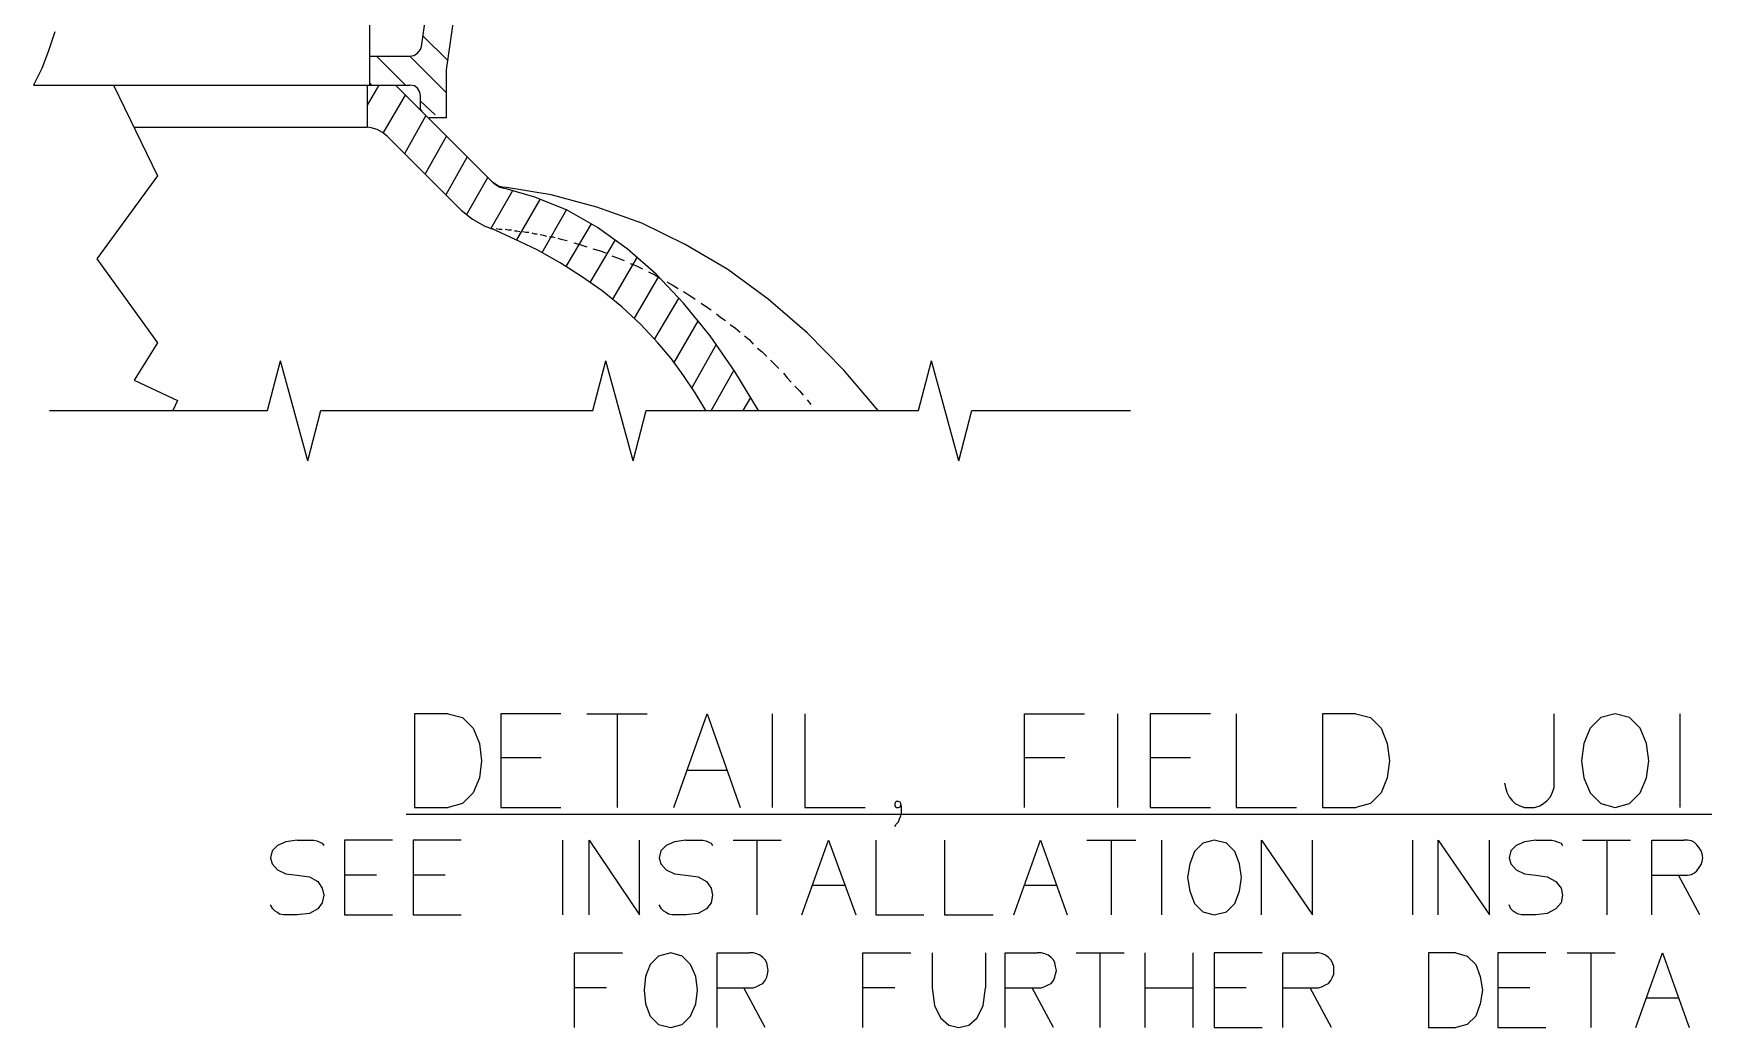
# Model space of a CAD drawing. Header units: inches. Extents: x -1698 to -1559, y -917 to -744.
# Drawn here: x -1606.85 to -1577.19, y -825.05 to -807.38 of the extents above; entities that cross this region are included whole.
import ezdxf

# ---------------------------------------------------------------- set-up
doc = ezdxf.new("R2010")
doc.units = ezdxf.units.IN
doc.layers.add('DH152', color=7, linetype='CONTINUOUS')

msp = doc.modelspace()

# ---------------------------------------------------------------- linework, layer by layer
at = {"layer": 'DH152', "color": 7}
for points in [[(-1600.88265, -802.08767), (-1600.88265, -808.30229)], [(-1599.96196, -807.61178), (-1599.25791, -802.69695)], [(-1599.51516, -808.88449), (-1599.51516, -808.0315), (-1598.75695, -802.76465)], [(-1606.47445, -807.35453), (-1606.58277, -807.69301), (-1606.70462, -808.00442), (-1606.85356, -808.30229), (-1606.85356, -808.30229)], [(-1599.93488, -807.42222), (-1599.48808, -807.86903)], [(-1600.17859, -807.78779), (-1600.17859, -807.78779), (-1600.09736, -807.77425), (-1600.02966, -807.73363), (-1599.9755, -807.66593), (-1599.96196, -807.61178)], [(-1600.88265, -807.78779), (-1600.17859, -807.78779)], [(-1600.76079, -807.78779), (-1600.24629, -808.30229)], [(-1599.51516, -808.43768), (-1600.16506, -807.78779)], [(-1606.85356, -808.30229), (-1600.16506, -808.30229)], [(-1605.43191, -808.30229), (-1604.64662, -809.91349), (-1605.72978, -811.38929), (-1604.64662, -812.87863), (-1605.06634, -813.54207), (-1604.29459, -813.90763)], [(-1600.92327, -808.30229), (-1600.92327, -809.04696)], [(-1600.72017, -808.30229), (-1600.92327, -808.65432)], [(-1600.84203, -808.30229), (-1600.88265, -808.26167)], [(-1600.42231, -808.30229), (-1598.70279, -810.0218)], [(-1599.9755, -808.73555), (-1599.9755, -808.49184), (-1599.9755, -808.49184), (-1599.98904, -808.42415), (-1600.02966, -808.35645), (-1600.08382, -808.31583), (-1600.16506, -808.30229)], [(-1600.63894, -809.15528), (-1600.24629, -808.4783)], [(-1599.71825, -808.83033), (-1599.9755, -808.58662)], [(-1599.88073, -808.84387), (-1600.25983, -809.52084)], [(-1599.9755, -808.73555), (-1599.9755, -808.73555), (-1599.94842, -808.76263)], [(-1599.51516, -808.88449), (-1599.82657, -808.88449)], [(-1605.06634, -809.04696), (-1600.92327, -809.04696)], [(-1600.57124, -809.20943), (-1600.65248, -809.14174), (-1600.74725, -809.08758), (-1600.85557, -809.0605), (-1600.92327, -809.04696)], [(-1599.25791, -810.52276), (-1600.57124, -809.20943)], [(-1599.89427, -809.88641), (-1599.51516, -809.20943)], [(-1599.1496, -809.575), (-1599.5287, -810.25197)], [(-1599.16313, -810.604), (-1598.78403, -809.94057)], [(-1598.71633, -810.00826), (-1598.71633, -810.00826), (-1598.59448, -810.0895), (-1598.4997, -810.11658)], [(-1598.68925, -810.03534), (-1598.68925, -810.03534), (-1598.5674, -810.11658), (-1598.4997, -810.13012)], [(-1593.97752, -814.08365), (-1594.39724, -813.39313), (-1594.8305, -812.75678), (-1595.30438, -812.17458), (-1595.79181, -811.66008), (-1596.30631, -811.21328), (-1596.83435, -810.83417), (-1597.37592, -810.52276), (-1597.94458, -810.29259), (-1598.4997, -810.13012)], [(-1591.85182, -814.08365), (-1592.4611, -813.36605), (-1593.11099, -812.70262), (-1593.8015, -812.10688), (-1594.5191, -811.57884), (-1595.27731, -811.13204), (-1596.04906, -810.75293), (-1596.84788, -810.46861), (-1597.66025, -810.25197), (-1598.48616, -810.11658)], [(-1598.33723, -810.17074), (-1598.72987, -810.84771)], [(-1598.26953, -811.0508), (-1597.84981, -810.33321)], [(-1599.25791, -810.52276), (-1599.05482, -810.68524), (-1598.83819, -810.80709), (-1598.71633, -810.84771)], [(-1597.38946, -810.52276), (-1597.82273, -811.28097)], [(-1598.72987, -810.84771), (-1598.68925, -810.84771)], [(-1594.91174, -814.08365), (-1595.10129, -813.77224), (-1595.30438, -813.46083), (-1595.52102, -813.16296), (-1595.76473, -812.87863), (-1596.0626, -812.55368), (-1596.40108, -812.24228), (-1596.75311, -811.95795), (-1597.11867, -811.7007), (-1597.49778, -811.45699), (-1597.90396, -811.22682), (-1598.31015, -811.03726), (-1598.71633, -810.84771), (-1598.71633, -810.84771)], [(-1598.6351, -810.84771), (-1598.58094, -810.86125), (-1598.58094, -810.86125), (-1598.52678, -810.86125)], [(-1598.47262, -810.86125), (-1598.41846, -810.87479), (-1598.41846, -810.87479), (-1598.36431, -810.87479)], [(-1598.31015, -810.88833), (-1598.26953, -810.88833), (-1598.26953, -810.88833), (-1598.21537, -810.90187)], [(-1598.16121, -810.90187), (-1598.10706, -810.91541), (-1598.10706, -810.91541), (-1598.0529, -810.91541)], [(-1597.99874, -810.92895), (-1597.94458, -810.94249), (-1597.90396, -810.94249)], [(-1597.84981, -810.95603), (-1597.79565, -810.96957), (-1597.79565, -810.96957), (-1597.74149, -810.98311)], [(-1597.68733, -810.99665), (-1597.63317, -810.99665), (-1597.59256, -811.01018)], [(-1597.5384, -811.02372), (-1597.48424, -811.03726), (-1597.37592, -811.06434)], [(-1597.38946, -811.52468), (-1596.94266, -810.76647)], [(-1597.25407, -811.10496), (-1597.14575, -811.13204), (-1597.14575, -811.13204), (-1597.0239, -811.17266)], [(-1596.52294, -811.0508), (-1596.96974, -811.80901)], [(-1596.91558, -811.21328), (-1596.80727, -811.24036), (-1596.80727, -811.24036), (-1596.68541, -811.28097)], [(-1596.5771, -811.33513), (-1596.46878, -811.37575), (-1596.46878, -811.37575), (-1596.36046, -811.41637)], [(-1596.56356, -812.10688), (-1596.13029, -811.36221)], [(-1596.25215, -811.47053), (-1596.14383, -811.51115), (-1596.14383, -811.51115), (-1596.03552, -811.5653)], [(-1595.9272, -811.61946), (-1595.81888, -811.67362), (-1595.81888, -811.67362), (-1595.71057, -811.74132)], [(-1595.75119, -811.7007), (-1596.18445, -812.44537)], [(-1595.60225, -811.79547), (-1595.50748, -811.84963), (-1595.50748, -811.84963), (-1595.39916, -811.91733)], [(-1595.81888, -812.81093), (-1595.38562, -812.0798)], [(-1595.30438, -811.97149), (-1595.19607, -812.03918), (-1595.10129, -812.10688)], [(-1594.99298, -812.17458), (-1594.8982, -812.24228), (-1594.8982, -812.24228), (-1594.81696, -812.29643)], [(-1595.04713, -812.48599), (-1595.4804, -813.23066)], [(-1594.72219, -812.36413), (-1594.64095, -812.43183), (-1594.64095, -812.43183), (-1594.55971, -812.48599)], [(-1594.47848, -812.55368), (-1594.3837, -812.62138), (-1594.30246, -812.68908)], [(-1594.22123, -812.75678), (-1594.13999, -812.82447), (-1594.13999, -812.82447), (-1594.07229, -812.90571)], [(-1595.15545, -813.67746), (-1594.72219, -812.90571)], [(-1593.99106, -812.97341), (-1593.90982, -813.04111), (-1593.90982, -813.04111), (-1593.82858, -813.12234)], [(-1602.69694, -814.08365), (-1602.46677, -813.20358)], [(-1601.97934, -814.97725), (-1602.46677, -813.20358)], [(-1596.91558, -814.08365), (-1596.68541, -813.20358)], [(-1596.19799, -814.97725), (-1596.68541, -813.20358)], [(-1595.96782, -814.08365), (-1591.13423, -814.08365), (-1590.90406, -813.20358)], [(-1594.41078, -813.36605), (-1594.81696, -814.08365)], [(-1593.76088, -813.19004), (-1593.67965, -813.27128), (-1593.67965, -813.27128), (-1593.61195, -813.33897)], [(-1590.41664, -814.97725), (-1590.90406, -813.20358)], [(-1593.53071, -813.42021), (-1593.46302, -813.50145), (-1593.46302, -813.50145), (-1593.39532, -813.58268)], [(-1593.32762, -813.65038), (-1593.24639, -813.73162), (-1593.24639, -813.73162), (-1593.17869, -813.81286)], [(-1604.29459, -813.90763), (-1604.37583, -814.08365)], [(-1594.24831, -814.08365), (-1594.11291, -813.85347)], [(-1593.11099, -813.89409), (-1593.04329, -813.97533), (-1593.04329, -813.97533)], [(-1606.56923, -814.08365), (-1602.69694, -814.08365)], [(-1601.97934, -814.97725), (-1601.74917, -814.08365)], [(-1601.74917, -814.08365), (-1596.91558, -814.08365)], [(-1596.19799, -814.97725), (-1595.96782, -814.08365)], [(-1590.41664, -814.97725), (-1590.18646, -814.08365)], [(-1590.18646, -814.08365), (-1587.37025, -814.08365)], [(-1599.48808, -819.47236), (-1600.08382, -819.47236), (-1600.08382, -821.13771), (-1599.48808, -821.13771)], [(-1599.48808, -819.47236), (-1599.23083, -819.54005), (-1599.04128, -819.72961), (-1598.93296, -820.00039), (-1598.89235, -820.3118), (-1598.93296, -820.60967), (-1599.04128, -820.88046), (-1599.23083, -821.07001), (-1599.48808, -821.13771), (-1599.48808, -821.13771)], [(-1597.48424, -819.47236), (-1598.55386, -819.47236), (-1598.55386, -821.13771), (-1597.48424, -821.13771)], [(-1597.0239, -819.47236), (-1595.95428, -819.47236)], [(-1596.48232, -819.47236), (-1596.48232, -821.13771)], [(-1595.4804, -821.13771), (-1594.88466, -819.47236), (-1594.30246, -821.13771)], [(-1593.73381, -819.47236), (-1593.73381, -821.13771)], [(-1593.15161, -819.47236), (-1593.15161, -821.13771), (-1592.08199, -821.13771)], [(-1589.25224, -821.13771), (-1589.25224, -819.47236), (-1588.18262, -819.47236)], [(-1587.60043, -819.47236), (-1587.60043, -821.13771)], [(-1585.94861, -819.47236), (-1587.01823, -819.47236), (-1587.01823, -821.13771), (-1585.94861, -821.13771)], [(-1585.48827, -819.47236), (-1585.48827, -821.13771), (-1584.41865, -821.13771)], [(-1583.36257, -819.47236), (-1583.95831, -819.47236), (-1583.95831, -821.13771), (-1583.36257, -821.13771)], [(-1583.36257, -819.47236), (-1583.10532, -819.54005), (-1582.91577, -819.72961), (-1582.80745, -820.00039), (-1582.76683, -820.3118), (-1582.80745, -820.60967), (-1582.91577, -820.88046), (-1583.10532, -821.07001), (-1583.36257, -821.13771), (-1583.36257, -821.13771)], [(-1579.84231, -820.70445), (-1579.84231, -819.47236)], [(-1577.60829, -819.47236), (-1577.60829, -821.13771)], [(-1597.83627, -820.25764), (-1598.55386, -820.25764)], [(-1595.25023, -820.47428), (-1594.53263, -820.47428)], [(-1588.53465, -820.25764), (-1589.25224, -820.25764)], [(-1586.30064, -820.25764), (-1587.01823, -820.25764)], [(-1580.72237, -820.70445), (-1580.70883, -820.78568), (-1580.68175, -820.86692), (-1580.64114, -820.94816), (-1580.58698, -821.01585), (-1580.53282, -821.07001), (-1580.45158, -821.11063), (-1580.37035, -821.13771), (-1580.27557, -821.13771), (-1580.27557, -821.13771)], [(-1580.27557, -821.13771), (-1580.19433, -821.13771), (-1580.09956, -821.11063), (-1580.03186, -821.07001), (-1579.96416, -821.01585), (-1579.91, -820.94816), (-1579.86939, -820.86692), (-1579.84231, -820.78568), (-1579.84231, -820.70445), (-1579.84231, -820.70445)], [(-1591.55395, -821.4762), (-1591.52687, -821.43558), (-1591.48625, -821.39496), (-1591.47271, -821.3408), (-1591.44564, -821.28664), (-1591.4321, -821.23249), (-1591.4321, -821.17833), (-1591.4321, -821.12417), (-1591.44564, -821.07001), (-1591.44564, -821.07001)], [(-1600.23275, -821.25957), (-1574.50775, -821.25957)], [(-1602.1689, -821.71991), (-1602.37199, -821.74699), (-1602.52092, -821.81468), (-1602.6157, -821.90946), (-1602.64278, -822.03132), (-1602.6157, -822.13963), (-1602.52092, -822.24795), (-1602.37199, -822.31564), (-1602.1689, -822.34272), (-1602.1689, -822.34272)], [(-1602.1689, -821.71991), (-1602.0335, -821.71991), (-1601.93873, -821.71991), (-1601.87103, -821.71991), (-1601.81687, -821.73345), (-1601.77625, -821.74699), (-1601.74917, -821.76053), (-1601.72209, -821.77407), (-1601.69502, -821.81468), (-1601.69502, -821.81468)], [(-1600.47646, -821.71991), (-1601.32945, -821.71991), (-1601.32945, -823.04678), (-1600.47646, -823.04678)], [(-1599.25791, -821.71991), (-1600.1109, -821.71991), (-1600.1109, -823.04678), (-1599.25791, -823.04678)], [(-1597.45716, -821.71991), (-1597.45716, -823.04678)], [(-1596.98328, -823.04678), (-1596.98328, -821.71991), (-1596.08967, -823.04678), (-1596.08967, -821.71991)], [(-1595.26377, -821.71991), (-1595.46686, -821.74699), (-1595.61579, -821.81468), (-1595.71057, -821.90946), (-1595.73765, -822.03132), (-1595.71057, -822.13963), (-1595.61579, -822.24795), (-1595.46686, -822.31564), (-1595.26377, -822.34272), (-1595.26377, -822.34272)], [(-1595.26377, -821.71991), (-1595.12837, -821.71991), (-1595.0336, -821.71991), (-1594.9659, -821.71991), (-1594.91174, -821.73345), (-1594.87112, -821.74699), (-1594.84404, -821.76053), (-1594.81696, -821.77407), (-1594.78988, -821.81468), (-1594.78988, -821.81468)], [(-1594.42432, -821.71991), (-1593.57133, -821.71991)], [(-1594.0046, -821.71991), (-1594.0046, -823.04678)], [(-1593.20577, -823.04678), (-1592.73189, -821.71991), (-1592.24446, -823.04678)], [(-1591.89244, -821.71991), (-1591.89244, -823.04678), (-1591.03945, -823.04678)], [(-1590.67389, -821.71991), (-1590.67389, -823.04678), (-1589.80736, -823.04678)], [(-1589.44179, -823.04678), (-1588.96791, -821.71991), (-1588.49403, -823.04678)], [(-1588.142, -821.71991), (-1587.27548, -821.71991)], [(-1587.70874, -821.71991), (-1587.70874, -823.04678)], [(-1586.81514, -821.71991), (-1586.81514, -823.04678)], [(-1585.04146, -823.04678), (-1585.04146, -821.71991), (-1584.13432, -823.04678), (-1584.13432, -821.71991)], [(-1582.36065, -821.71991), (-1582.36065, -823.04678)], [(-1581.90031, -823.04678), (-1581.90031, -821.71991), (-1580.99316, -823.04678), (-1580.99316, -821.71991)], [(-1580.16725, -821.71991), (-1580.37035, -821.74699), (-1580.51928, -821.81468), (-1580.61406, -821.90946), (-1580.64114, -822.03132), (-1580.61406, -822.13963), (-1580.51928, -822.24795), (-1580.37035, -822.31564), (-1580.16725, -822.34272), (-1580.16725, -822.34272)], [(-1580.16725, -821.71991), (-1580.0454, -821.71991), (-1579.95062, -821.71991), (-1579.88293, -821.71991), (-1579.82877, -821.73345), (-1579.78815, -821.74699), (-1579.74753, -821.76053), (-1579.72045, -821.77407), (-1579.69337, -821.81468), (-1579.69337, -821.81468)], [(-1579.34135, -821.71991), (-1578.48836, -821.71991)], [(-1578.90808, -821.71991), (-1578.90808, -823.04678)], [(-1578.10925, -823.04678), (-1578.10925, -821.71991), (-1577.5406, -821.71991)], [(-1577.20211, -822.03132), (-1577.21565, -821.96362), (-1577.22919, -821.90946), (-1577.26981, -821.8553), (-1577.31043, -821.80114), (-1577.35104, -821.76053), (-1577.4052, -821.73345), (-1577.4729, -821.71991), (-1577.5406, -821.71991), (-1577.5406, -821.71991)], [(-1577.5406, -822.34272), (-1577.4729, -822.34272), (-1577.4052, -822.32918), (-1577.35104, -822.3021), (-1577.31043, -822.26149), (-1577.26981, -822.20733), (-1577.22919, -822.15317), (-1577.21565, -822.09901), (-1577.20211, -822.03132), (-1577.20211, -822.03132)], [(-1602.1689, -822.34272), (-1601.95227, -822.3698), (-1601.80333, -822.45104), (-1601.72209, -822.57289), (-1601.69502, -822.69475), (-1601.72209, -822.83014), (-1601.80333, -822.93846), (-1601.95227, -823.0197), (-1602.1689, -823.04678), (-1602.1689, -823.04678)], [(-1600.76079, -822.34272), (-1601.32945, -822.34272)], [(-1599.54224, -822.34272), (-1600.1109, -822.34272)], [(-1595.26377, -822.34272), (-1595.04713, -822.3698), (-1594.8982, -822.45104), (-1594.81696, -822.57289), (-1594.78988, -822.69475), (-1594.81696, -822.83014), (-1594.8982, -822.93846), (-1595.04713, -823.0197), (-1595.26377, -823.04678), (-1595.26377, -823.04678)], [(-1593.01621, -822.51874), (-1592.43402, -822.51874)], [(-1589.25224, -822.51874), (-1588.68358, -822.51874)], [(-1580.16725, -822.34272), (-1579.96416, -822.3698), (-1579.81523, -822.45104), (-1579.72045, -822.57289), (-1579.69337, -822.69475), (-1579.72045, -822.83014), (-1579.81523, -822.93846), (-1579.96416, -823.0197), (-1580.16725, -823.04678), (-1580.16725, -823.04678)], [(-1578.10925, -822.34272), (-1577.5406, -822.34272)], [(-1577.25627, -823.04678), (-1577.63537, -822.34272)], [(-1602.1689, -823.04678), (-1602.26367, -823.04678), (-1602.34491, -823.04678), (-1602.41261, -823.04678), (-1602.48031, -823.03324), (-1602.52092, -823.00616), (-1602.56154, -822.97908), (-1602.60216, -822.93846), (-1602.64278, -822.87076), (-1602.64278, -822.87076)], [(-1595.26377, -823.04678), (-1595.35854, -823.04678), (-1595.43978, -823.04678), (-1595.50748, -823.04678), (-1595.57517, -823.03324), (-1595.61579, -823.00616), (-1595.65641, -822.97908), (-1595.69703, -822.93846), (-1595.73765, -822.87076), (-1595.73765, -822.87076)], [(-1580.16725, -823.04678), (-1580.26203, -823.04678), (-1580.34327, -823.04678), (-1580.4245, -823.04678), (-1580.47866, -823.03324), (-1580.53282, -823.00616), (-1580.57344, -822.97908), (-1580.61406, -822.93846), (-1580.64114, -822.87076), (-1580.64114, -822.87076)], [(-1597.24053, -825.05062), (-1597.24053, -823.72375), (-1596.38754, -823.72375)], [(-1594.70865, -825.05062), (-1594.70865, -823.72375), (-1594.13999, -823.72375)], [(-1593.8015, -824.03516), (-1593.81504, -823.96746), (-1593.82858, -823.89976), (-1593.85566, -823.8456), (-1593.89628, -823.80499), (-1593.95044, -823.76437), (-1594.0046, -823.73729), (-1594.07229, -823.72375), (-1594.13999, -823.72375), (-1594.13999, -823.72375)], [(-1592.12261, -825.05062), (-1592.12261, -823.72375), (-1591.26962, -823.72375)], [(-1590.89052, -823.72375), (-1590.89052, -824.34657), (-1590.8499, -824.65797), (-1590.74158, -824.8746), (-1590.59265, -825.01), (-1590.41664, -825.05062), (-1590.24062, -825.01), (-1590.09169, -824.8746), (-1589.98337, -824.65797), (-1589.94275, -824.34657), (-1589.94275, -824.34657)], [(-1589.94275, -823.72375), (-1589.94275, -824.34657)], [(-1589.59073, -825.05062), (-1589.59073, -823.72375), (-1589.02207, -823.72375)], [(-1588.68358, -824.03516), (-1588.69712, -823.96746), (-1588.71066, -823.89976), (-1588.73774, -823.8456), (-1588.77836, -823.80499), (-1588.83252, -823.76437), (-1588.88667, -823.73729), (-1588.95437, -823.72375), (-1589.02207, -823.72375), (-1589.02207, -823.72375)], [(-1588.33156, -823.72375), (-1587.47857, -823.72375)], [(-1587.91183, -823.72375), (-1587.91183, -825.05062)], [(-1587.113, -823.72375), (-1587.113, -825.05062)], [(-1586.26002, -823.72375), (-1586.26002, -825.05062)], [(-1585.02793, -823.72375), (-1585.88091, -823.72375), (-1585.88091, -825.05062), (-1585.02793, -825.05062)], [(-1584.66236, -825.05062), (-1584.66236, -823.72375), (-1584.08016, -823.72375)], [(-1583.75521, -824.03516), (-1583.75521, -823.96746), (-1583.78229, -823.89976), (-1583.80937, -823.8456), (-1583.84999, -823.80499), (-1583.90415, -823.76437), (-1583.95831, -823.73729), (-1584.026, -823.72375), (-1584.08016, -823.72375), (-1584.08016, -823.72375)], [(-1581.5889, -823.72375), (-1582.07632, -823.72375), (-1582.07632, -825.05062), (-1581.5889, -825.05062)], [(-1581.5889, -823.72375), (-1581.38581, -823.77791), (-1581.23687, -823.92684), (-1581.15564, -824.14347), (-1581.11502, -824.38718), (-1581.15564, -824.63089), (-1581.23687, -824.84753), (-1581.38581, -824.99646), (-1581.5889, -825.05062), (-1581.5889, -825.05062)], [(-1579.99124, -823.72375), (-1580.84423, -823.72375), (-1580.84423, -825.05062), (-1579.99124, -825.05062)], [(-1579.61214, -823.72375), (-1578.75915, -823.72375)], [(-1579.19241, -823.72375), (-1579.19241, -825.05062)], [(-1578.39358, -825.05062), (-1577.9197, -823.72375), (-1577.44582, -825.05062)], [(-1594.13999, -824.34657), (-1594.07229, -824.34657), (-1594.0046, -824.31949), (-1593.95044, -824.29241), (-1593.89628, -824.26533), (-1593.85566, -824.21117), (-1593.82858, -824.15701), (-1593.81504, -824.10285), (-1593.8015, -824.03516), (-1593.8015, -824.03516)], [(-1589.02207, -824.34657), (-1588.95437, -824.34657), (-1588.88667, -824.31949), (-1588.83252, -824.29241), (-1588.77836, -824.26533), (-1588.73774, -824.21117), (-1588.71066, -824.15701), (-1588.69712, -824.10285), (-1588.68358, -824.03516), (-1588.68358, -824.03516)], [(-1584.08016, -824.34657), (-1584.026, -824.34657), (-1583.95831, -824.31949), (-1583.90415, -824.29241), (-1583.84999, -824.26533), (-1583.80937, -824.21117), (-1583.78229, -824.15701), (-1583.75521, -824.10285), (-1583.75521, -824.03516), (-1583.75521, -824.03516)], [(-1596.67187, -824.34657), (-1597.24053, -824.34657)], [(-1594.70865, -824.34657), (-1594.13999, -824.34657)], [(-1593.85566, -825.05062), (-1594.23477, -824.34657)], [(-1591.55395, -824.34657), (-1592.12261, -824.34657)], [(-1589.59073, -824.34657), (-1589.02207, -824.34657)], [(-1588.73774, -825.05062), (-1589.11685, -824.34657)], [(-1587.113, -824.34657), (-1586.26002, -824.34657)], [(-1585.31225, -824.34657), (-1585.88091, -824.34657)], [(-1584.66236, -824.34657), (-1584.08016, -824.34657)], [(-1583.79583, -825.05062), (-1584.17494, -824.34657)], [(-1580.27557, -824.34657), (-1580.84423, -824.34657)], [(-1578.20403, -824.52258), (-1577.62183, -824.52258)]]:
    msp.add_lwpolyline(points, dxfattribs=at)
for points in [[(-1578.75915, -821.13771), (-1578.5019, -821.07001), (-1578.31235, -820.88046), (-1578.20403, -820.60967), (-1578.16341, -820.3118), (-1578.20403, -820.00039), (-1578.31235, -819.72961), (-1578.5019, -819.54005), (-1578.75915, -819.47236), (-1578.75915, -819.47236), (-1579.0164, -819.54005), (-1579.20595, -819.72961), (-1579.31427, -820.00039), (-1579.35489, -820.3118), (-1579.31427, -820.60967), (-1579.20595, -820.88046), (-1579.0164, -821.07001), (-1578.75915, -821.13771)], [(-1591.55395, -821.08355), (-1591.55395, -821.11063), (-1591.54041, -821.12417), (-1591.52687, -821.13771), (-1591.49979, -821.13771), (-1591.48625, -821.13771), (-1591.45917, -821.12417), (-1591.44564, -821.11063), (-1591.44564, -821.08355), (-1591.44564, -821.08355), (-1591.44564, -821.07001), (-1591.45917, -821.04293), (-1591.48625, -821.02939), (-1591.49979, -821.02939), (-1591.52687, -821.02939), (-1591.54041, -821.04293), (-1591.55395, -821.07001), (-1591.55395, -821.08355)], [(-1585.88091, -823.04678), (-1585.66428, -822.99262), (-1585.51535, -822.84368), (-1585.43411, -822.62705), (-1585.39349, -822.38334), (-1585.43411, -822.13963), (-1585.51535, -821.923), (-1585.66428, -821.77407), (-1585.88091, -821.71991), (-1585.88091, -821.71991), (-1586.084, -821.77407), (-1586.23294, -821.923), (-1586.31418, -822.13963), (-1586.35479, -822.38334), (-1586.31418, -822.62705), (-1586.23294, -822.84368), (-1586.084, -822.99262), (-1585.88091, -823.04678)], [(-1595.53456, -825.05062), (-1595.33146, -824.99646), (-1595.18253, -824.84753), (-1595.08775, -824.63089), (-1595.06067, -824.38718), (-1595.08775, -824.14347), (-1595.18253, -823.92684), (-1595.33146, -823.77791), (-1595.53456, -823.72375), (-1595.53456, -823.72375), (-1595.75119, -823.77791), (-1595.90012, -823.92684), (-1595.98136, -824.14347), (-1596.00844, -824.38718), (-1595.98136, -824.63089), (-1595.90012, -824.84753), (-1595.75119, -824.99646), (-1595.53456, -825.05062)]]:
    msp.add_lwpolyline(points, close=True, dxfattribs=at)

doc.saveas('drawing.dxf')
